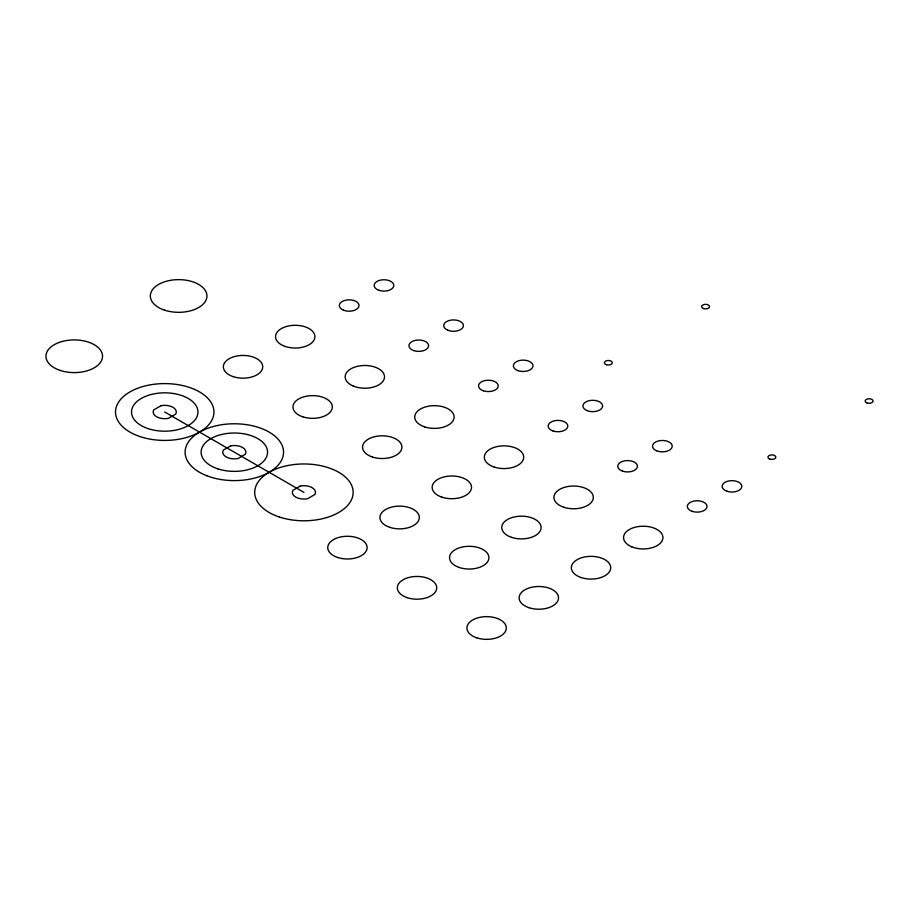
<?xml version="1.0" encoding="UTF-8"?>
<svg xmlns="http://www.w3.org/2000/svg" width="919" height="919" viewBox="0 0 919 919"><rect width="100%" height="100%" fill="white"/><g stroke="black" fill="none" stroke-linecap="round" stroke-linejoin="round"><path stroke-width="1.38" d="M164.731 412.011L303.936 492.377M161.089 405.67L153.749 409.908A11.568 6.674 0 0 0 156.552 416.732A11.568 6.674 0 0 0 168.372 418.352L175.713 414.113A11.568 6.674 0 0 0 172.91 407.289A11.568 6.674 0 0 0 161.089 405.67M230.692 445.853L223.351 450.092A11.568 6.674 0 0 0 226.154 456.915A11.568 6.674 0 0 0 237.964 458.535L245.304 454.296A11.568 6.674 0 0 0 242.513 447.473A11.568 6.674 0 0 0 230.692 445.853M300.295 486.036L292.954 490.275A11.568 6.674 0 0 0 295.757 497.099A11.568 6.674 0 0 0 307.566 498.718L314.907 494.479A11.568 6.674 0 0 0 312.115 487.656A11.568 6.674 0 0 0 300.295 486.036M867.145 402.993A3.94 2.275 0 0 0 873.05 401.029A3.94 2.275 0 0 0 867.145 399.053A3.94 2.275 0 0 0 867.145 402.993M769.915 459.132A3.94 2.275 0 0 0 775.82 457.157A3.94 2.275 0 0 0 769.915 455.192A3.94 2.275 0 0 0 769.915 459.132M606.379 364.717A3.94 2.275 0 0 0 612.295 362.752A3.94 2.275 0 0 0 606.379 360.776A3.94 2.275 0 0 0 606.379 364.717M703.621 308.577A3.94 2.275 0 0 0 709.525 306.613A3.94 2.275 0 0 0 703.621 304.648A3.94 2.275 0 0 0 703.621 308.577M164.501 310.128A28.294 16.335 0 0 0 206.947 295.975A28.294 16.335 0 0 0 164.501 281.823A28.294 16.335 0 0 0 164.501 310.128M60.103 370.403A28.294 16.335 0 0 0 102.549 356.25A28.294 16.335 0 0 0 60.103 342.109A28.294 16.335 0 0 0 60.103 370.403M337.595 557.465A19.69 11.361 0 0 0 367.118 547.632A19.69 11.361 0 0 0 337.595 537.787A19.69 11.361 0 0 0 337.595 557.465M407.186 597.66A19.69 11.361 0 0 0 436.72 587.815A19.69 11.361 0 0 0 407.186 577.971A19.69 11.361 0 0 0 407.186 597.66M476.789 637.843A19.69 11.361 0 0 0 506.323 627.999A19.69 11.361 0 0 0 476.789 618.154A19.69 11.361 0 0 0 476.789 637.843M494.192 467.059A19.69 11.361 0 0 0 523.715 457.214A19.69 11.361 0 0 0 494.192 447.369A19.69 11.361 0 0 0 494.192 467.059M233.185 376.641A19.69 11.361 0 0 0 262.719 366.796A19.69 11.361 0 0 0 233.185 356.963A19.69 11.361 0 0 0 233.185 376.641M285.384 346.509A19.69 11.361 0 0 0 314.918 336.664A19.69 11.361 0 0 0 285.384 326.819A19.69 11.361 0 0 0 285.384 346.509M353.287 386.049A19.69 11.361 0 0 0 384.418 378.019A19.69 11.361 0 0 0 356.802 366.474A19.69 11.361 0 0 0 353.287 386.049M302.788 416.824A19.69 11.361 0 0 0 332.322 406.979A19.69 11.361 0 0 0 302.788 397.146A19.69 11.361 0 0 0 302.788 416.824M372.39 457.007A19.69 11.361 0 0 0 401.913 447.174A19.69 11.361 0 0 0 372.39 437.329A19.69 11.361 0 0 0 372.39 457.007M424.589 426.875A19.69 11.361 0 0 0 454.124 417.031A19.69 11.361 0 0 0 424.589 407.186A19.69 11.361 0 0 0 424.589 426.875M441.993 497.19A19.69 11.361 0 0 0 471.516 487.357A19.69 11.361 0 0 0 441.993 477.512A19.69 11.361 0 0 0 441.993 497.19M389.794 527.334A19.69 11.361 0 0 0 419.317 517.489A19.69 11.361 0 0 0 389.794 507.644A19.69 11.361 0 0 0 389.794 527.334M459.385 567.517A19.69 11.361 0 0 0 488.919 557.672A19.69 11.361 0 0 0 459.385 547.827A19.69 11.361 0 0 0 459.385 567.517M528.988 607.7A19.69 11.361 0 0 0 558.522 597.855A19.69 11.361 0 0 0 528.988 588.011A19.69 11.361 0 0 0 528.988 607.7M581.187 577.557A19.69 11.361 0 0 0 610.721 567.724A19.69 11.361 0 0 0 581.187 557.879A19.69 11.361 0 0 0 581.187 577.557M511.596 537.374A19.69 11.361 0 0 0 541.119 527.54A19.69 11.361 0 0 0 511.596 517.696A19.69 11.361 0 0 0 511.596 537.374M563.795 507.242A19.69 11.361 0 0 0 593.318 497.397A19.69 11.361 0 0 0 563.795 487.552A19.69 11.361 0 0 0 563.795 507.242M631.686 546.782A19.69 11.361 0 0 0 662.817 538.752A19.69 11.361 0 0 0 635.201 527.207A19.69 11.361 0 0 0 631.686 546.782M379.053 290.347A9.845 5.686 0 0 0 393.814 285.43A9.845 5.686 0 0 0 379.053 280.513A9.845 5.686 0 0 0 379.053 290.347M343.396 310.128A9.845 5.686 0 0 0 358.961 306.107A9.845 5.686 0 0 0 345.153 300.329A9.845 5.686 0 0 0 343.396 310.128M413.849 350.621A9.845 5.686 0 0 0 428.622 345.705A9.845 5.686 0 0 0 413.849 340.788A9.845 5.686 0 0 0 413.849 350.621M447.794 330.22A9.845 5.686 0 0 0 463.36 326.199A9.845 5.686 0 0 0 449.563 320.421A9.845 5.686 0 0 0 447.794 330.22M518.259 370.713A9.845 5.686 0 0 0 533.02 365.796A9.845 5.686 0 0 0 518.259 360.88A9.845 5.686 0 0 0 518.259 370.713M483.451 390.805A9.845 5.686 0 0 0 498.213 385.888A9.845 5.686 0 0 0 483.451 380.971A9.845 5.686 0 0 0 483.451 390.805M553.054 430.988A9.845 5.686 0 0 0 567.816 426.071A9.845 5.686 0 0 0 553.054 421.155A9.845 5.686 0 0 0 553.054 430.988M587 410.586A9.845 5.686 0 0 0 602.565 406.566A9.845 5.686 0 0 0 588.757 400.787A9.845 5.686 0 0 0 587 410.586M656.603 450.769A9.845 5.686 0 0 0 672.168 446.749A9.845 5.686 0 0 0 658.36 440.971A9.845 5.686 0 0 0 656.603 450.769M622.657 471.183A9.845 5.686 0 0 0 637.418 466.255A9.845 5.686 0 0 0 622.657 461.338A9.845 5.686 0 0 0 622.657 471.183M727.055 491.274A9.845 5.686 0 0 0 741.817 486.346A9.845 5.686 0 0 0 727.055 481.43A9.845 5.686 0 0 0 727.055 491.274M692.26 511.366A9.845 5.686 0 0 0 707.021 506.438A9.845 5.686 0 0 0 692.26 501.521A9.845 5.686 0 0 0 692.26 511.366M140.125 436.617A49.212 28.409 0 0 0 213.943 412.011A49.212 28.409 0 0 0 140.125 387.404A49.212 28.409 0 0 0 140.125 436.617M206.741 475.72A49.212 28.409 0 0 0 283.42 454.216A49.212 28.409 0 0 0 212.829 426.634A49.212 28.409 0 0 0 206.741 475.72M279.319 516.983A49.212 28.409 0 0 0 353.149 492.377A49.212 28.409 0 0 0 279.319 467.771A49.212 28.409 0 0 0 279.319 516.983M148.12 428.622A33.222 19.184 0 0 0 197.953 412.011A33.222 19.184 0 0 0 148.12 395.4A33.222 19.184 0 0 0 148.12 428.622M217.723 468.805A33.222 19.184 0 0 0 267.555 452.194A33.222 19.184 0 0 0 217.723 435.583A33.222 19.184 0 0 0 217.723 468.805"/></g></svg>
